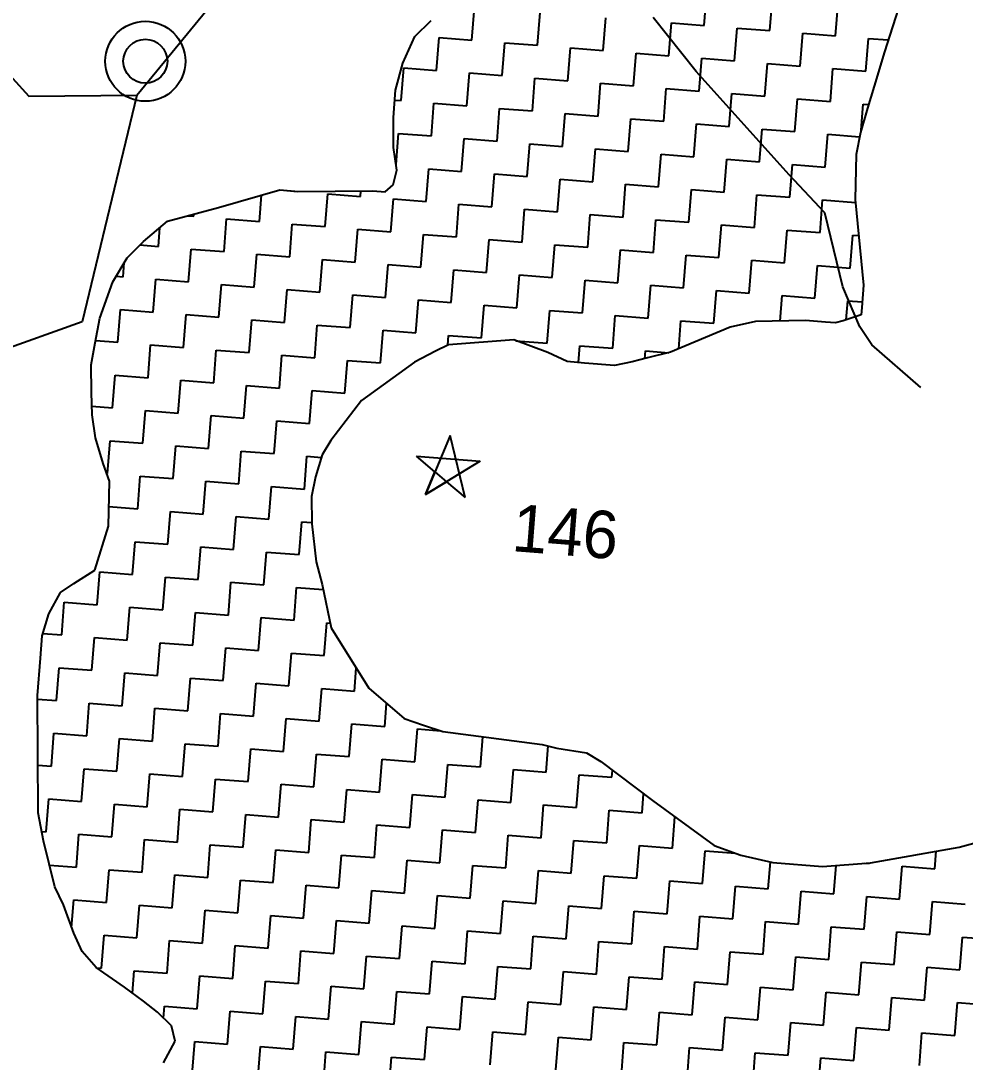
# Model space of a CAD drawing. Header units: metres. Extents: x 292752 to 294952, y 2098977 to 2102453.
# Drawn here: x 294471.8 to 294651.6, y 2101048.5 to 2101247 of the extents above; entities that cross this region are included whole.
import ezdxf

# ---------------------------------------------------------------- set-up
doc = ezdxf.new("R2010")
doc.units = ezdxf.units.M
for name, color, linetype in [('LINE_WATER', 4, 'Continuous'), ('POLY_HATCH', 12, 'Continuous'), ('POLY_PARCEL', 6, 'Continuous'), ('TEXT_MAPIN', 7, 'Continuous')]:
    doc.layers.add(name, color=color, linetype=linetype)
doc.styles.add('TEXT_MAP', font='', dxfattribs={"height": 2.5})
doc.styles.get('TEXT_MAP').set_extended_font_data('Kruti Dev 050')

msp = doc.modelspace()

# ---------------------------------------------------------------- linework, layer by layer
for p, q in [((294553.57, 2101167.98), (294548.9, 2101156.72)), ((294556.41, 2101156.12), (294553.57, 2101167.98)), ((294547.15, 2101164.04), (294559.29, 2101163.08)), ((294550.68, 2101161.02), (294547.15, 2101164.04)), ((294559.29, 2101163.08), (294548.89, 2101156.71)), ((294548.89, 2101156.71), (294550.68, 2101161.02)), ((294550.68, 2101161.02), (294552.87, 2101159.15)), ((294548.9, 2101156.72), (294552.87, 2101159.15)), ((294552.87, 2101159.15), (294556.41, 2101156.12))]:
    msp.add_line(p, q)
for radius in [7.63, 4.2]:
    msp.add_circle((294495.52, 2101239.26), radius)
at = {"layer": 'LINE_WATER'}
for p, q in [((294600.39, 2101237.33), (294592.21, 2101247.61)), ((294618.12, 2101217.63), (294600.39, 2101237.33)), ((294624.93, 2101210.35), (294618.12, 2101217.63)), ((294628.32, 2101196.28), (294624.93, 2101210.35)), ((294631.57, 2101188.63), (294628.32, 2101196.28)), ((294633.87, 2101185.24), (294631.57, 2101188.63)), ((294643.19, 2101177.12), (294633.87, 2101185.24))]:
    msp.add_line(p, q, dxfattribs=at)
at = {"layer": 'POLY_HATCH', "linetype": 'Continuous'}
for p, q in [((294601.96, 2101246.08), (294602.46, 2101252.33)), ((294614.46, 2101245.1), (294614.96, 2101251.35)), ((294557.72, 2101243.28), (294558.21, 2101249.53)), ((294626.96, 2101244.11), (294627.46, 2101250.36)), ((294570.22, 2101242.3), (294570.71, 2101248.55)), ((294582.72, 2101241.31), (294583.21, 2101247.56)), ((294595.22, 2101240.32), (294595.71, 2101246.58)), ((294595.71, 2101246.58), (294601.96, 2101246.08)), ((294607.72, 2101239.34), (294608.21, 2101245.59)), ((294608.21, 2101245.59), (294614.46, 2101245.1)), ((294550.97, 2101237.53), (294551.47, 2101243.78)), ((294551.47, 2101243.78), (294557.72, 2101243.28)), ((294620.22, 2101238.35), (294620.71, 2101244.6)), ((294620.71, 2101244.6), (294626.96, 2101244.11)), ((294632.72, 2101237.37), (294633.21, 2101243.62)), ((294633.21, 2101243.62), (294636.99, 2101243.32)), ((294563.47, 2101236.54), (294563.97, 2101242.79)), ((294563.97, 2101242.79), (294570.22, 2101242.3)), ((294575.97, 2101235.55), (294576.47, 2101241.8)), ((294576.47, 2101241.8), (294582.72, 2101241.31)), ((294588.47, 2101234.57), (294588.97, 2101240.82)), ((294588.97, 2101240.82), (294595.22, 2101240.32)), ((294600.98, 2101233.58), (294601.47, 2101239.83)), ((294601.47, 2101239.83), (294607.72, 2101239.34)), ((294544.23, 2101231.77), (294544.72, 2101238.02)), ((294544.72, 2101238.02), (294550.97, 2101237.53)), ((294613.48, 2101232.59), (294613.97, 2101238.85)), ((294613.97, 2101238.85), (294620.22, 2101238.35)), ((294625.98, 2101231.61), (294626.47, 2101237.86)), ((294626.47, 2101237.86), (294632.72, 2101237.37)), ((294556.73, 2101230.78), (294557.22, 2101237.03)), ((294557.22, 2101237.03), (294563.47, 2101236.54)), ((294569.23, 2101229.8), (294569.72, 2101236.05)), ((294569.72, 2101236.05), (294575.97, 2101235.55)), ((294581.73, 2101228.81), (294582.22, 2101235.06)), ((294582.22, 2101235.06), (294588.47, 2101234.57)), ((294594.23, 2101227.82), (294594.72, 2101234.07)), ((294594.72, 2101234.07), (294600.98, 2101233.58)), ((294543.04, 2101231.86), (294544.23, 2101231.77)), ((294606.73, 2101226.84), (294607.23, 2101233.09)), ((294607.23, 2101233.09), (294613.48, 2101232.59)), ((294619.23, 2101225.85), (294619.73, 2101232.1)), ((294619.73, 2101232.1), (294625.98, 2101231.61)), ((294549.99, 2101225.03), (294550.48, 2101231.28)), ((294550.48, 2101231.28), (294556.73, 2101230.78)), ((294562.49, 2101224.04), (294562.98, 2101230.29)), ((294562.98, 2101230.29), (294569.23, 2101229.8)), ((294631.83, 2101226.14), (294632.23, 2101231.11)), ((294632.23, 2101231.11), (294633.24, 2101231.04)), ((294574.99, 2101223.05), (294575.48, 2101229.3)), ((294575.48, 2101229.3), (294581.73, 2101228.81)), ((294587.49, 2101222.07), (294587.98, 2101228.32)), ((294587.98, 2101228.32), (294594.23, 2101227.82)), ((294543.27, 2101219.57), (294543.74, 2101225.52)), ((294543.74, 2101225.52), (294549.99, 2101225.03)), ((294599.99, 2101221.08), (294600.48, 2101227.33)), ((294600.48, 2101227.33), (294606.73, 2101226.84)), ((294612.49, 2101220.09), (294612.98, 2101226.34)), ((294612.98, 2101226.34), (294619.23, 2101225.85)), ((294555.74, 2101218.28), (294556.24, 2101224.53)), ((294556.24, 2101224.53), (294562.49, 2101224.04)), ((294568.24, 2101217.3), (294568.74, 2101223.55)), ((294568.74, 2101223.55), (294574.99, 2101223.05)), ((294624.99, 2101219.11), (294625.48, 2101225.36)), ((294625.48, 2101225.36), (294631.55, 2101224.88)), ((294580.74, 2101216.31), (294581.24, 2101222.56)), ((294581.24, 2101222.56), (294587.49, 2101222.07)), ((294593.25, 2101215.32), (294593.74, 2101221.57)), ((294593.74, 2101221.57), (294599.99, 2101221.08)), ((294605.75, 2101214.34), (294606.24, 2101220.59)), ((294606.24, 2101220.59), (294612.49, 2101220.09)), ((294618.25, 2101213.35), (294618.74, 2101219.6)), ((294618.74, 2101219.6), (294624.99, 2101219.11)), ((294549, 2101212.53), (294549.49, 2101218.78)), ((294549.49, 2101218.78), (294555.74, 2101218.28)), ((294561.5, 2101211.54), (294561.99, 2101217.79)), ((294561.99, 2101217.79), (294568.24, 2101217.3)), ((294574, 2101210.55), (294574.49, 2101216.8)), ((294574.49, 2101216.8), (294580.74, 2101216.31)), ((294586.5, 2101209.57), (294586.99, 2101215.82)), ((294586.99, 2101215.82), (294593.25, 2101215.32)), ((294517.25, 2101208.74), (294517.65, 2101213.73)), ((294521.13, 2101214.73), (294524, 2101214.5)), ((294524, 2101214.5), (294524, 2101214.51)), ((294529.75, 2101207.76), (294530.25, 2101214.01)), ((294530.25, 2101214.01), (294536.5, 2101213.51)), ((294536.5, 2101213.51), (294536.58, 2101214.58)), ((294599, 2101208.58), (294599.5, 2101214.83)), ((294599.5, 2101214.83), (294605.75, 2101214.34)), ((294611.5, 2101207.59), (294612, 2101213.84)), ((294612, 2101213.84), (294618.25, 2101213.35)), ((294542.26, 2101206.77), (294542.75, 2101213.02)), ((294542.75, 2101213.02), (294549, 2101212.53)), ((294554.76, 2101205.78), (294555.25, 2101212.03)), ((294555.25, 2101212.03), (294561.5, 2101211.54)), ((294624, 2101206.61), (294624.5, 2101212.86)), ((294624.5, 2101212.86), (294630.75, 2101212.36)), ((294630.75, 2101212.36), (294630.75, 2101212.41)), ((294503.57, 2101209.82), (294504.75, 2101209.73)), ((294504.75, 2101209.73), (294504.79, 2101210.14)), ((294567.26, 2101204.8), (294567.75, 2101211.05)), ((294567.75, 2101211.05), (294574, 2101210.55)), ((294579.76, 2101203.81), (294580.25, 2101210.06)), ((294580.25, 2101210.06), (294586.5, 2101209.57)), ((294498.01, 2101203.97), (294498.29, 2101207.58)), ((294510.51, 2101202.98), (294511, 2101209.24)), ((294511, 2101209.24), (294517.25, 2101208.74)), ((294523.01, 2101202), (294523.5, 2101208.25)), ((294523.5, 2101208.25), (294529.75, 2101207.76)), ((294592.26, 2101202.82), (294592.75, 2101209.07)), ((294592.75, 2101209.07), (294599, 2101208.58)), ((294604.76, 2101201.84), (294605.25, 2101208.09)), ((294605.25, 2101208.09), (294611.5, 2101207.59)), ((294535.51, 2101201.01), (294536.01, 2101207.26)), ((294536.01, 2101207.26), (294542.26, 2101206.77)), ((294548.01, 2101200.03), (294548.51, 2101206.28)), ((294548.51, 2101206.28), (294554.76, 2101205.78)), ((294617.26, 2101200.85), (294617.75, 2101207.1)), ((294617.75, 2101207.1), (294624, 2101206.61)), ((294629.76, 2101199.86), (294630.25, 2101206.11)), ((294630.25, 2101206.11), (294631.37, 2101206.03)), ((294494.5, 2101204.25), (294498.01, 2101203.97)), ((294560.51, 2101199.04), (294561.01, 2101205.29)), ((294561.01, 2101205.29), (294567.26, 2101204.8)), ((294573.01, 2101198.05), (294573.51, 2101204.3)), ((294573.51, 2101204.3), (294579.76, 2101203.81)), ((294503.77, 2101197.23), (294504.26, 2101203.48)), ((294504.26, 2101203.48), (294510.51, 2101202.98)), ((294516.27, 2101196.24), (294516.76, 2101202.49)), ((294516.76, 2101202.49), (294523.01, 2101202)), ((294585.51, 2101197.07), (294586.01, 2101203.32)), ((294586.01, 2101203.32), (294592.26, 2101202.82)), ((294598.02, 2101196.08), (294598.51, 2101202.33)), ((294598.51, 2101202.33), (294604.76, 2101201.84)), ((294491.27, 2101198.21), (294491.48, 2101200.87)), ((294528.77, 2101195.25), (294529.26, 2101201.51)), ((294529.26, 2101201.51), (294535.51, 2101201.01)), ((294541.27, 2101194.27), (294541.76, 2101200.52)), ((294541.76, 2101200.52), (294548.01, 2101200.03)), ((294610.52, 2101195.09), (294611.01, 2101201.34)), ((294611.01, 2101201.34), (294617.26, 2101200.85)), ((294623.02, 2101194.11), (294623.51, 2101200.36)), ((294623.51, 2101200.36), (294629.76, 2101199.86)), ((294489.94, 2101198.32), (294491.27, 2101198.21)), ((294497.02, 2101191.47), (294497.52, 2101197.72)), ((294497.52, 2101197.72), (294503.77, 2101197.23)), ((294553.77, 2101193.28), (294554.26, 2101199.53)), ((294554.26, 2101199.53), (294560.51, 2101199.04)), ((294566.27, 2101192.3), (294566.76, 2101198.55)), ((294566.76, 2101198.55), (294573.01, 2101198.05)), ((294509.52, 2101190.48), (294510.02, 2101196.73)), ((294510.02, 2101196.73), (294516.27, 2101196.24)), ((294522.02, 2101189.5), (294522.52, 2101195.75)), ((294522.52, 2101195.75), (294528.77, 2101195.25)), ((294578.77, 2101191.31), (294579.26, 2101197.56)), ((294579.26, 2101197.56), (294585.51, 2101197.07)), ((294591.27, 2101190.32), (294591.77, 2101196.57)), ((294591.77, 2101196.57), (294598.02, 2101196.08)), ((294534.53, 2101188.51), (294535.02, 2101194.76)), ((294535.02, 2101194.76), (294541.27, 2101194.27)), ((294547.03, 2101187.52), (294547.52, 2101193.77)), ((294547.52, 2101193.77), (294553.77, 2101193.28)), ((294603.77, 2101189.34), (294604.27, 2101195.59)), ((294604.27, 2101195.59), (294610.52, 2101195.09)), ((294616.39, 2101189.76), (294616.77, 2101194.6)), ((294616.77, 2101194.6), (294623.02, 2101194.11)), ((294490.28, 2101185.71), (294490.77, 2101191.96)), ((294490.77, 2101191.96), (294497.02, 2101191.47)), ((294559.53, 2101186.54), (294560.02, 2101192.79)), ((294560.02, 2101192.79), (294566.27, 2101192.3)), ((294572.03, 2101185.55), (294572.52, 2101191.8)), ((294572.52, 2101191.8), (294578.77, 2101191.31)), ((294628.98, 2101189.97), (294629.27, 2101193.61)), ((294629.27, 2101193.61), (294632.02, 2101193.4)), ((294502.78, 2101184.73), (294503.27, 2101190.98)), ((294503.27, 2101190.98), (294509.52, 2101190.48)), ((294515.28, 2101183.74), (294515.77, 2101189.99)), ((294515.77, 2101189.99), (294522.02, 2101189.5)), ((294584.53, 2101184.56), (294585.02, 2101190.82)), ((294585.02, 2101190.82), (294591.27, 2101190.32)), ((294597.1, 2101184.47), (294597.52, 2101189.83)), ((294597.52, 2101189.83), (294603.77, 2101189.34)), ((294527.78, 2101182.75), (294528.27, 2101189)), ((294528.27, 2101189), (294534.53, 2101188.51)), ((294540.28, 2101181.77), (294540.78, 2101188.02)), ((294540.78, 2101188.02), (294547.03, 2101187.52)), ((294486.07, 2101186.05), (294490.28, 2101185.71)), ((294553.13, 2101185.17), (294553.28, 2101187.03)), ((294553.28, 2101187.03), (294559.53, 2101186.54)), ((294566.07, 2101186.02), (294572.03, 2101185.55)), ((294496.04, 2101178.97), (294496.53, 2101185.22)), ((294496.53, 2101185.22), (294502.78, 2101184.73)), ((294508.54, 2101177.98), (294509.03, 2101184.23)), ((294509.03, 2101184.23), (294515.28, 2101183.74)), ((294578.02, 2101181.85), (294578.28, 2101185.06)), ((294578.28, 2101185.06), (294584.53, 2101184.56)), ((294590.66, 2101182.59), (294590.78, 2101184.07)), ((294590.78, 2101184.07), (294595.21, 2101183.72)), ((294521.04, 2101177), (294521.53, 2101183.25)), ((294521.53, 2101183.25), (294527.78, 2101182.75)), ((294533.54, 2101176.01), (294534.03, 2101182.26)), ((294534.03, 2101182.26), (294540.28, 2101181.77)), ((294489.29, 2101173.21), (294489.79, 2101179.46)), ((294489.79, 2101179.46), (294496.04, 2101178.97)), ((294501.79, 2101172.23), (294502.29, 2101178.48)), ((294502.29, 2101178.48), (294508.54, 2101177.98)), ((294514.29, 2101171.24), (294514.79, 2101177.49)), ((294514.79, 2101177.49), (294521.04, 2101177)), ((294526.8, 2101170.25), (294527.29, 2101176.5)), ((294527.29, 2101176.5), (294533.54, 2101176.01)), ((294485.33, 2101173.53), (294489.29, 2101173.21)), ((294495.05, 2101166.47), (294495.54, 2101172.72)), ((294495.54, 2101172.72), (294501.79, 2101172.23)), ((294507.55, 2101165.48), (294508.04, 2101171.73)), ((294508.04, 2101171.73), (294514.29, 2101171.24)), ((294520.05, 2101164.5), (294520.54, 2101170.75)), ((294520.54, 2101170.75), (294526.8, 2101170.25)), ((294488.31, 2101160.71), (294488.8, 2101166.96)), ((294488.8, 2101166.96), (294495.05, 2101166.47)), ((294500.81, 2101159.73), (294501.3, 2101165.98)), ((294501.3, 2101165.98), (294507.55, 2101165.48)), ((294513.31, 2101158.74), (294513.8, 2101164.99)), ((294513.8, 2101164.99), (294520.05, 2101164.5)), ((294525.81, 2101157.75), (294526.3, 2101164)), ((294526.3, 2101164), (294529.06, 2101163.79)), ((294488.17, 2101160.72), (294488.31, 2101160.71)), ((294494.06, 2101153.97), (294494.56, 2101160.22)), ((294494.56, 2101160.22), (294500.81, 2101159.73)), ((294506.56, 2101152.98), (294507.06, 2101159.23)), ((294507.06, 2101159.23), (294513.31, 2101158.74)), ((294519.06, 2101152), (294519.56, 2101158.25)), ((294519.56, 2101158.25), (294525.81, 2101157.75)), ((294488.56, 2101154.4), (294494.06, 2101153.97)), ((294499.82, 2101147.22), (294500.31, 2101153.48)), ((294500.31, 2101153.48), (294506.56, 2101152.98)), ((294512.32, 2101146.24), (294512.81, 2101152.49)), ((294512.81, 2101152.49), (294519.06, 2101152)), ((294524.82, 2101145.25), (294525.32, 2101151.5)), ((294525.32, 2101151.5), (294527.22, 2101151.35)), ((294493.08, 2101141.47), (294493.57, 2101147.72)), ((294493.57, 2101147.72), (294499.82, 2101147.22)), ((294505.58, 2101140.48), (294506.07, 2101146.73)), ((294506.07, 2101146.73), (294512.32, 2101146.24)), ((294518.08, 2101139.49), (294518.57, 2101145.74)), ((294518.57, 2101145.74), (294524.82, 2101145.25)), ((294486.33, 2101135.71), (294486.83, 2101141.96)), ((294486.83, 2101141.96), (294493.08, 2101141.47)), ((294498.83, 2101134.72), (294499.33, 2101140.97)), ((294499.33, 2101140.97), (294505.58, 2101140.48)), ((294511.33, 2101133.74), (294511.83, 2101139.99)), ((294511.83, 2101139.99), (294518.08, 2101139.49)), ((294523.84, 2101132.75), (294524.33, 2101139)), ((294524.33, 2101139), (294529.36, 2101138.6)), ((294479.59, 2101129.95), (294480.08, 2101136.2)), ((294480.08, 2101136.2), (294486.33, 2101135.71)), ((294492.09, 2101128.97), (294492.58, 2101135.22)), ((294492.58, 2101135.22), (294498.83, 2101134.72)), ((294504.59, 2101127.98), (294505.08, 2101134.23)), ((294505.08, 2101134.23), (294511.33, 2101133.74)), ((294517.09, 2101126.99), (294517.59, 2101133.24)), ((294517.59, 2101133.24), (294523.84, 2101132.75)), ((294529.59, 2101126.01), (294530.09, 2101132.26)), ((294530.09, 2101132.26), (294530.71, 2101132.21)), ((294476.02, 2101130.24), (294479.59, 2101129.95)), ((294485.35, 2101123.21), (294485.84, 2101129.46)), ((294485.84, 2101129.46), (294492.09, 2101128.97)), ((294497.85, 2101122.22), (294498.34, 2101128.47)), ((294498.34, 2101128.47), (294504.59, 2101127.98)), ((294510.35, 2101121.24), (294510.84, 2101127.49)), ((294510.84, 2101127.49), (294517.09, 2101126.99)), ((294522.85, 2101120.25), (294523.34, 2101126.5)), ((294523.34, 2101126.5), (294529.59, 2101126.01)), ((294478.6, 2101117.45), (294479.1, 2101123.7)), ((294479.1, 2101123.7), (294485.35, 2101123.21)), ((294491.1, 2101116.47), (294491.6, 2101122.72)), ((294491.6, 2101122.72), (294497.85, 2101122.22)), ((294535.35, 2101119.26), (294535.69, 2101123.62)), ((294503.6, 2101115.48), (294504.1, 2101121.73)), ((294504.1, 2101121.73), (294510.35, 2101121.24)), ((294516.11, 2101114.49), (294516.6, 2101120.74)), ((294516.6, 2101120.74), (294522.85, 2101120.25)), ((294528.61, 2101113.51), (294529.1, 2101119.76)), ((294529.1, 2101119.76), (294535.35, 2101119.26)), ((294474.98, 2101117.74), (294478.6, 2101117.45)), ((294484.36, 2101110.71), (294484.85, 2101116.96)), ((294484.85, 2101116.96), (294491.1, 2101116.47)), ((294541.11, 2101112.52), (294541.45, 2101116.88)), ((294496.86, 2101109.72), (294497.35, 2101115.97)), ((294497.35, 2101115.97), (294503.6, 2101115.48)), ((294509.36, 2101108.74), (294509.85, 2101114.99)), ((294509.85, 2101114.99), (294516.11, 2101114.49)), ((294521.86, 2101107.75), (294522.36, 2101114)), ((294522.36, 2101114), (294528.61, 2101113.51)), ((294534.36, 2101106.76), (294534.86, 2101113.01)), ((294534.86, 2101113.01), (294541.11, 2101112.52)), ((294477.62, 2101104.95), (294478.11, 2101111.2)), ((294478.11, 2101111.2), (294484.36, 2101110.71)), ((294546.86, 2101105.78), (294547.36, 2101112.03)), ((294547.36, 2101112.03), (294551.75, 2101111.68)), ((294559.36, 2101104.79), (294559.82, 2101110.54)), ((294490.12, 2101103.97), (294490.61, 2101110.22)), ((294490.61, 2101110.22), (294496.86, 2101109.72)), ((294502.62, 2101102.98), (294503.11, 2101109.23)), ((294503.11, 2101109.23), (294509.36, 2101108.74)), ((294571.87, 2101103.8), (294572.26, 2101108.79)), ((294515.12, 2101101.99), (294515.61, 2101108.24)), ((294515.61, 2101108.24), (294521.86, 2101107.75)), ((294527.62, 2101101.01), (294528.11, 2101107.26)), ((294528.11, 2101107.26), (294534.36, 2101106.76)), ((294475.06, 2101105.15), (294477.62, 2101104.95)), ((294483.37, 2101098.21), (294483.87, 2101104.46)), ((294483.87, 2101104.46), (294490.12, 2101103.97)), ((294540.12, 2101100.02), (294540.61, 2101106.27)), ((294540.61, 2101106.27), (294546.86, 2101105.78)), ((294552.62, 2101099.03), (294553.11, 2101105.28)), ((294553.11, 2101105.28), (294559.36, 2101104.79)), ((294495.87, 2101097.22), (294496.37, 2101103.47)), ((294496.37, 2101103.47), (294502.62, 2101102.98)), ((294508.38, 2101096.24), (294508.87, 2101102.49)), ((294508.87, 2101102.49), (294515.12, 2101101.99)), ((294565.12, 2101098.05), (294565.62, 2101104.3)), ((294565.62, 2101104.3), (294571.87, 2101103.8)), ((294577.62, 2101097.06), (294578.12, 2101103.31)), ((294578.12, 2101103.31), (294584.37, 2101102.82)), ((294584.37, 2101102.82), (294584.47, 2101104.14)), ((294520.88, 2101095.25), (294521.37, 2101101.5)), ((294521.37, 2101101.5), (294527.62, 2101101.01)), ((294533.38, 2101094.26), (294533.87, 2101100.51)), ((294533.87, 2101100.51), (294540.12, 2101100.02)), ((294476.63, 2101092.45), (294477.12, 2101098.7)), ((294477.12, 2101098.7), (294483.37, 2101098.21)), ((294545.88, 2101093.28), (294546.37, 2101099.53)), ((294546.37, 2101099.53), (294552.62, 2101099.03)), ((294558.38, 2101092.29), (294558.87, 2101098.54)), ((294558.87, 2101098.54), (294565.12, 2101098.05)), ((294590.12, 2101096.07), (294590.41, 2101099.67)), ((294489.13, 2101091.46), (294489.62, 2101097.72)), ((294489.62, 2101097.72), (294495.87, 2101097.22)), ((294501.63, 2101090.48), (294502.12, 2101096.73)), ((294502.12, 2101096.73), (294508.38, 2101096.24)), ((294570.88, 2101091.3), (294571.37, 2101097.55)), ((294571.37, 2101097.55), (294577.62, 2101097.06)), ((294583.38, 2101090.32), (294583.87, 2101096.57)), ((294583.87, 2101096.57), (294590.12, 2101096.07)), ((294514.13, 2101089.49), (294514.63, 2101095.74)), ((294514.63, 2101095.74), (294520.88, 2101095.25)), ((294526.63, 2101088.51), (294527.13, 2101094.76)), ((294527.13, 2101094.76), (294533.38, 2101094.26)), ((294595.88, 2101089.33), (294596.35, 2101095.3)), ((294475.78, 2101092.52), (294476.63, 2101092.45)), ((294539.13, 2101087.52), (294539.63, 2101093.77)), ((294539.63, 2101093.77), (294545.88, 2101093.28)), ((294551.63, 2101086.53), (294552.13, 2101092.78)), ((294552.13, 2101092.78), (294558.38, 2101092.29)), ((294482.39, 2101085.71), (294482.88, 2101091.96)), ((294482.88, 2101091.96), (294489.13, 2101091.46)), ((294494.89, 2101084.72), (294495.38, 2101090.97)), ((294495.38, 2101090.97), (294501.63, 2101090.48)), ((294564.14, 2101085.55), (294564.63, 2101091.8)), ((294564.63, 2101091.8), (294570.88, 2101091.3)), ((294576.64, 2101084.56), (294577.13, 2101090.81)), ((294577.13, 2101090.81), (294583.38, 2101090.32)), ((294507.39, 2101083.73), (294507.88, 2101089.98)), ((294507.88, 2101089.98), (294514.13, 2101089.49)), ((294519.89, 2101082.75), (294520.38, 2101089)), ((294520.38, 2101089), (294526.63, 2101088.51)), ((294589.14, 2101083.57), (294589.63, 2101089.82)), ((294589.63, 2101089.82), (294595.88, 2101089.33)), ((294601.64, 2101082.59), (294602.13, 2101088.84)), ((294602.13, 2101088.84), (294607.89, 2101088.38)), ((294645.88, 2101085.38), (294646.15, 2101088.73)), ((294532.39, 2101081.76), (294532.88, 2101088.01)), ((294532.88, 2101088.01), (294539.13, 2101087.52)), ((294544.89, 2101080.77), (294545.38, 2101087.03)), ((294545.38, 2101087.03), (294551.63, 2101086.53)), ((294614.14, 2101081.6), (294614.54, 2101086.69)), ((294633.38, 2101086.37), (294633.39, 2101086.52)), ((294477.26, 2101086.11), (294482.39, 2101085.71)), ((294488.14, 2101078.96), (294488.64, 2101085.21)), ((294488.64, 2101085.21), (294494.89, 2101084.72)), ((294557.39, 2101079.79), (294557.88, 2101086.04)), ((294557.88, 2101086.04), (294564.14, 2101085.55)), ((294569.89, 2101078.8), (294570.39, 2101085.05)), ((294570.39, 2101085.05), (294576.64, 2101084.56)), ((294626.64, 2101080.61), (294627.07, 2101086.03)), ((294632.41, 2101086.45), (294633.38, 2101086.37)), ((294639.14, 2101079.63), (294639.63, 2101085.88)), ((294639.63, 2101085.88), (294645.88, 2101085.38)), ((294500.64, 2101077.98), (294501.14, 2101084.23)), ((294501.14, 2101084.23), (294507.39, 2101083.73)), ((294513.15, 2101076.99), (294513.64, 2101083.24)), ((294513.64, 2101083.24), (294519.89, 2101082.75)), ((294582.39, 2101077.82), (294582.89, 2101084.07)), ((294582.89, 2101084.07), (294589.14, 2101083.57)), ((294594.89, 2101076.83), (294595.39, 2101083.08)), ((294595.39, 2101083.08), (294601.64, 2101082.59)), ((294525.65, 2101076), (294526.14, 2101082.25)), ((294526.14, 2101082.25), (294532.39, 2101081.76)), ((294538.15, 2101075.02), (294538.64, 2101081.27)), ((294538.64, 2101081.27), (294544.89, 2101080.77)), ((294607.39, 2101075.84), (294607.89, 2101082.09)), ((294607.89, 2101082.09), (294614.14, 2101081.6)), ((294619.9, 2101074.86), (294620.39, 2101081.11)), ((294620.39, 2101081.11), (294626.64, 2101080.61)), ((294481.48, 2101074.21), (294481.89, 2101079.46)), ((294481.89, 2101079.46), (294488.14, 2101078.96)), ((294550.65, 2101074.03), (294551.14, 2101080.28)), ((294551.14, 2101080.28), (294557.39, 2101079.79)), ((294563.15, 2101073.04), (294563.64, 2101079.3)), ((294563.64, 2101079.3), (294569.89, 2101078.8)), ((294632.4, 2101073.87), (294632.89, 2101080.12)), ((294632.89, 2101080.12), (294639.14, 2101079.63)), ((294644.9, 2101072.88), (294645.39, 2101079.13)), ((294645.39, 2101079.13), (294651.64, 2101078.64)), ((294493.9, 2101072.22), (294494.39, 2101078.47)), ((294494.39, 2101078.47), (294500.64, 2101077.98)), ((294506.4, 2101071.23), (294506.9, 2101077.48)), ((294506.9, 2101077.48), (294513.15, 2101076.99)), ((294575.65, 2101072.06), (294576.14, 2101078.31)), ((294576.14, 2101078.31), (294582.39, 2101077.82)), ((294588.15, 2101071.07), (294588.64, 2101077.32)), ((294588.64, 2101077.32), (294594.89, 2101076.83)), ((294518.9, 2101070.25), (294519.4, 2101076.5)), ((294519.4, 2101076.5), (294525.65, 2101076)), ((294531.4, 2101069.26), (294531.9, 2101075.51)), ((294531.9, 2101075.51), (294538.15, 2101075.02)), ((294600.65, 2101070.09), (294601.14, 2101076.34)), ((294601.14, 2101076.34), (294607.39, 2101075.84)), ((294613.15, 2101069.1), (294613.64, 2101075.35)), ((294613.64, 2101075.35), (294619.9, 2101074.86)), ((294487.16, 2101066.46), (294487.65, 2101072.71)), ((294487.65, 2101072.71), (294493.9, 2101072.22)), ((294543.9, 2101068.27), (294544.4, 2101074.52)), ((294544.4, 2101074.52), (294550.65, 2101074.03)), ((294556.41, 2101067.29), (294556.9, 2101073.54)), ((294556.9, 2101073.54), (294563.15, 2101073.04)), ((294625.65, 2101068.11), (294626.15, 2101074.36)), ((294626.15, 2101074.36), (294632.4, 2101073.87)), ((294638.15, 2101067.13), (294638.65, 2101073.38)), ((294638.65, 2101073.38), (294644.9, 2101072.88)), ((294499.66, 2101065.48), (294500.15, 2101071.73)), ((294500.15, 2101071.73), (294506.4, 2101071.23)), ((294512.16, 2101064.49), (294512.65, 2101070.74)), ((294512.65, 2101070.74), (294518.9, 2101070.25)), ((294568.91, 2101066.3), (294569.4, 2101072.55)), ((294569.4, 2101072.55), (294575.65, 2101072.06)), ((294581.41, 2101065.31), (294581.9, 2101071.56)), ((294581.9, 2101071.56), (294588.15, 2101071.07)), ((294650.65, 2101066.14), (294651.15, 2101072.39)), ((294651.15, 2101072.39), (294657.4, 2101071.9)), ((294524.66, 2101063.5), (294525.15, 2101069.75)), ((294525.15, 2101069.75), (294531.4, 2101069.26)), ((294537.16, 2101062.52), (294537.65, 2101068.77)), ((294537.65, 2101068.77), (294543.9, 2101068.27)), ((294593.91, 2101064.33), (294594.4, 2101070.58)), ((294594.4, 2101070.58), (294600.65, 2101070.09)), ((294606.41, 2101063.34), (294606.9, 2101069.59)), ((294606.9, 2101069.59), (294613.15, 2101069.1)), ((294549.66, 2101061.53), (294550.15, 2101067.78)), ((294550.15, 2101067.78), (294556.41, 2101067.29)), ((294562.16, 2101060.54), (294562.66, 2101066.79)), ((294562.66, 2101066.79), (294568.91, 2101066.3)), ((294618.91, 2101062.35), (294619.4, 2101068.61)), ((294619.4, 2101068.61), (294625.65, 2101068.11)), ((294631.41, 2101061.37), (294631.9, 2101067.62)), ((294631.9, 2101067.62), (294638.15, 2101067.13)), ((294643.91, 2101060.38), (294644.4, 2101066.63)), ((294644.4, 2101066.63), (294650.65, 2101066.14)), ((294486.2, 2101066.54), (294487.16, 2101066.46)), ((294493.07, 2101061.7), (294493.41, 2101065.97)), ((294493.41, 2101065.97), (294499.66, 2101065.48)), ((294505.42, 2101058.73), (294505.91, 2101064.98)), ((294505.91, 2101064.98), (294512.16, 2101064.49)), ((294574.66, 2101059.56), (294575.16, 2101065.81)), ((294575.16, 2101065.81), (294581.41, 2101065.31)), ((294587.16, 2101058.57), (294587.66, 2101064.82)), ((294587.66, 2101064.82), (294593.91, 2101064.33)), ((294517.92, 2101057.75), (294518.41, 2101064)), ((294518.41, 2101064), (294524.66, 2101063.5)), ((294530.42, 2101056.76), (294530.91, 2101063.01)), ((294530.91, 2101063.01), (294537.16, 2101062.52)), ((294599.66, 2101057.58), (294600.16, 2101063.83)), ((294600.16, 2101063.83), (294606.41, 2101063.34)), ((294612.17, 2101056.6), (294612.66, 2101062.85)), ((294612.66, 2101062.85), (294618.91, 2101062.35)), ((294542.92, 2101055.77), (294543.41, 2101062.02)), ((294543.41, 2101062.02), (294549.66, 2101061.53)), ((294555.42, 2101054.79), (294555.91, 2101061.04)), ((294555.91, 2101061.04), (294562.16, 2101060.54)), ((294624.67, 2101055.61), (294625.16, 2101061.86)), ((294625.16, 2101061.86), (294631.41, 2101061.37)), ((294637.17, 2101054.62), (294637.66, 2101060.88)), ((294637.66, 2101060.88), (294643.91, 2101060.38)), ((294498.98, 2101056.93), (294499.17, 2101059.23)), ((294499.17, 2101059.23), (294505.42, 2101058.73)), ((294567.92, 2101053.8), (294568.41, 2101060.05)), ((294568.41, 2101060.05), (294574.66, 2101059.56)), ((294580.42, 2101052.81), (294580.91, 2101059.06)), ((294580.91, 2101059.06), (294587.16, 2101058.57)), ((294649.67, 2101053.64), (294650.16, 2101059.89)), ((294650.16, 2101059.89), (294656.41, 2101059.4)), ((294511.17, 2101051.99), (294511.67, 2101058.24)), ((294511.67, 2101058.24), (294517.92, 2101057.75)), ((294523.67, 2101051), (294524.17, 2101057.25)), ((294524.17, 2101057.25), (294530.42, 2101056.76)), ((294592.92, 2101051.83), (294593.41, 2101058.08)), ((294593.41, 2101058.08), (294599.66, 2101057.58)), ((294605.42, 2101050.84), (294605.91, 2101057.09)), ((294605.91, 2101057.09), (294612.17, 2101056.6)), ((294536.17, 2101050.02), (294536.67, 2101056.27)), ((294536.67, 2101056.27), (294542.92, 2101055.77)), ((294548.67, 2101049.03), (294549.17, 2101055.28)), ((294549.17, 2101055.28), (294555.42, 2101054.79)), ((294617.92, 2101049.85), (294618.42, 2101056.1)), ((294618.42, 2101056.1), (294624.67, 2101055.61)), ((294630.42, 2101048.87), (294630.92, 2101055.12)), ((294630.92, 2101055.12), (294637.17, 2101054.62)), ((294561.18, 2101048.04), (294561.67, 2101054.29)), ((294561.67, 2101054.29), (294567.92, 2101053.8)), ((294573.68, 2101047.06), (294574.17, 2101053.31)), ((294574.17, 2101053.31), (294580.42, 2101052.81)), ((294642.92, 2101047.88), (294643.42, 2101054.13)), ((294643.42, 2101054.13), (294649.67, 2101053.64)), ((294504.43, 2101046.23), (294504.92, 2101052.48)), ((294504.92, 2101052.48), (294511.17, 2101051.99)), ((294516.93, 2101045.25), (294517.42, 2101051.5)), ((294517.42, 2101051.5), (294523.67, 2101051)), ((294586.18, 2101046.07), (294586.67, 2101052.32)), ((294586.67, 2101052.32), (294592.92, 2101051.83)), ((294598.68, 2101045.08), (294599.17, 2101051.33)), ((294599.17, 2101051.33), (294605.42, 2101050.84)), ((294529.43, 2101044.26), (294529.92, 2101050.51)), ((294529.92, 2101050.51), (294536.17, 2101050.02)), ((294541.93, 2101043.27), (294542.42, 2101049.52)), ((294542.42, 2101049.52), (294548.67, 2101049.03)), ((294611.18, 2101044.1), (294611.67, 2101050.35)), ((294611.67, 2101050.35), (294617.92, 2101049.85)), ((294623.68, 2101043.11), (294624.17, 2101049.36)), ((294624.17, 2101049.36), (294630.42, 2101048.87))]:
    msp.add_line(p, q, dxfattribs=at)
at = {"layer": 'POLY_HATCH'}
for p, q in [((294639.41, 2101250.8), (294636.26, 2101241.05)), ((294546.85, 2101243.95), (294549.95, 2101247.04)), ((294544.55, 2101238.9), (294546.85, 2101243.95)), ((294636.26, 2101241.05), (294634.31, 2101234.54)), ((294543.19, 2101233.77), (294544.55, 2101238.9)), ((294542.78, 2101228.57), (294543.19, 2101233.77)), ((294634.31, 2101234.54), (294633.03, 2101230.35)), ((294633.03, 2101230.35), (294631.71, 2101225.7)), ((294542.8, 2101222.85), (294542.78, 2101228.57)), ((294631.71, 2101225.7), (294630.9, 2101221.48)), ((294543.42, 2101218.52), (294542.8, 2101222.85)), ((294630.9, 2101221.48), (294630.7, 2101212.92)), ((294542.72, 2101215.72), (294543.42, 2101218.52)), ((294541.19, 2101214.41), (294542.72, 2101215.72)), ((294509.46, 2101211.37), (294521.16, 2101214.74)), ((294521.16, 2101214.74), (294524.47, 2101214.47)), ((294524.47, 2101214.47), (294538.82, 2101214.6)), ((294538.82, 2101214.6), (294541.19, 2101214.41)), ((294630.7, 2101212.92), (294632.27, 2101196.61)), ((294499.73, 2101208.81), (294509.46, 2101211.37)), ((294495.14, 2101204.89), (294499.73, 2101208.81)), ((294492.04, 2101201.8), (294495.14, 2101204.89)), ((294489.3, 2101197.26), (294492.04, 2101201.8)), ((294486.84, 2101190.31), (294489.3, 2101197.26)), ((294632.27, 2101196.61), (294631.94, 2101192.35)), ((294631.94, 2101192.35), (294631.82, 2101190.93)), ((294485.99, 2101185.61), (294486.84, 2101190.31)), ((294611.72, 2101189.67), (294606.87, 2101188.62)), ((294621.26, 2101189.86), (294611.72, 2101189.67)), ((294625.05, 2101189.57), (294621.26, 2101189.86)), ((294628.4, 2101189.78), (294626.94, 2101189.42)), ((294631.82, 2101190.93), (294628.4, 2101189.78)), ((294606.87, 2101188.62), (294595.54, 2101183.8)), ((294626.94, 2101189.42), (294625.05, 2101189.57)), ((294565.71, 2101186.15), (294553.25, 2101185.23)), ((294568.95, 2101184.95), (294565.71, 2101186.15)), ((294485.19, 2101181.39), (294485.99, 2101185.61)), ((294550.78, 2101184), (294546.8, 2101181.93)), ((294553.25, 2101185.23), (294550.78, 2101184)), ((294572.19, 2101183.74), (294568.95, 2101184.95)), ((294575.87, 2101182.02), (294572.19, 2101183.74)), ((294595.54, 2101183.8), (294591.16, 2101182.72)), ((294546.8, 2101181.93), (294536.7, 2101174.64)), ((294579.18, 2101181.76), (294575.87, 2101182.02)), ((294584.86, 2101181.31), (294579.18, 2101181.76)), ((294588.25, 2101182), (294584.86, 2101181.31)), ((294591.16, 2101182.72), (294588.25, 2101182)), ((294485.25, 2101176.15), (294485.19, 2101181.39)), ((294485.39, 2101171.86), (294485.25, 2101176.15)), ((294536.7, 2101174.64), (294530.86, 2101167.01)), ((294486, 2101167.52), (294485.39, 2101171.86)), ((294487.52, 2101162.64), (294486, 2101167.52)), ((294530.86, 2101167.01), (294529.21, 2101164.28)), ((294529.21, 2101164.28), (294527.93, 2101160.1)), ((294488.68, 2101159.22), (294487.52, 2101162.64)), ((294527.93, 2101160.1), (294527.16, 2101156.35)), ((294488.48, 2101150.67), (294488.68, 2101159.22)), ((294527.16, 2101156.35), (294527.22, 2101151.11)), ((294485.91, 2101142.3), (294488.48, 2101150.67)), ((294527.22, 2101151.11), (294528.08, 2101143.9)), ((294481.9, 2101139.76), (294485.91, 2101142.3)), ((294528.08, 2101143.9), (294529.17, 2101139.53)), ((294479.38, 2101138.05), (294481.9, 2101139.76)), ((294529.17, 2101139.53), (294530.9, 2101131.3)), ((294477.15, 2101133.95), (294479.38, 2101138.05)), ((294475.87, 2101129.76), (294477.15, 2101133.95)), ((294530.9, 2101131.3), (294538.09, 2101119.78)), ((294475.53, 2101125.5), (294475.87, 2101129.76)), ((294474.97, 2101118.41), (294475.53, 2101125.5)), ((294475.11, 2101096.02), (294474.97, 2101118.41)), ((294538.09, 2101119.78), (294544.78, 2101114.02)), ((294544.78, 2101114.02), (294548.49, 2101112.77)), ((294548.49, 2101112.77), (294552.2, 2101111.53)), ((294552.2, 2101111.53), (294571.06, 2101109.09)), ((294571.06, 2101109.09), (294573.87, 2101108.39)), ((294573.87, 2101108.39), (294579.51, 2101107.47)), ((294579.51, 2101107.47), (294582.24, 2101105.82)), ((294582.24, 2101105.82), (294592.13, 2101098.38)), ((294592.13, 2101098.38), (294603.84, 2101089.84)), ((294476.12, 2101090.71), (294475.11, 2101096.02)), ((294477.21, 2101086.33), (294476.12, 2101090.71)), ((294650.49, 2101089.49), (294655.85, 2101090.97)), ((294603.84, 2101089.84), (294608.93, 2101088.01)), ((294633.59, 2101086.54), (294650.49, 2101089.49)), ((294608.93, 2101088.01), (294615.01, 2101086.58)), ((294615.01, 2101086.58), (294624.48, 2101085.83)), ((294624.48, 2101085.83), (294633.59, 2101086.54)), ((294478.29, 2101081.96), (294477.21, 2101086.33)), ((294479.92, 2101078.5), (294478.29, 2101081.96)), ((294481.88, 2101073.11), (294479.92, 2101078.5)), ((294483.51, 2101069.65), (294481.88, 2101073.11)), ((294486.13, 2101066.59), (294483.51, 2101069.65)), ((294491.55, 2101062.83), (294486.13, 2101066.59)), ((294495.15, 2101060.16), (294491.55, 2101062.83)), ((294497.84, 2101058.05), (294495.15, 2101060.16)), ((294500.49, 2101055.46), (294497.84, 2101058.05)), ((294501.22, 2101052.54), (294500.49, 2101055.46)), ((294498.99, 2101048.44), (294501.22, 2101052.54))]:
    msp.add_line(p, q, dxfattribs=at)
at = {"layer": 'POLY_PARCEL'}
for p, q in [((294493.93, 2101232.81), (294512.5, 2101255.45)), ((294465.64, 2101241.03), (294473.32, 2101232.61)), ((294473.32, 2101232.61), (294493.93, 2101232.81)), ((294493.93, 2101232.81), (294483.48, 2101189.6)), ((294483.48, 2101189.6), (294465.51, 2101183.2))]:
    msp.add_line(p, q, dxfattribs=at)

# ---------------------------------------------------------------- texts
at = {"layer": 'TEXT_MAPIN', "style": 'TEXT_MAP'}
msp.add_text('146', height=9.029, rotation=355.4876, dxfattribs=at).set_placement((294565.13, 2101145.94))

doc.saveas('drawing.dxf')
